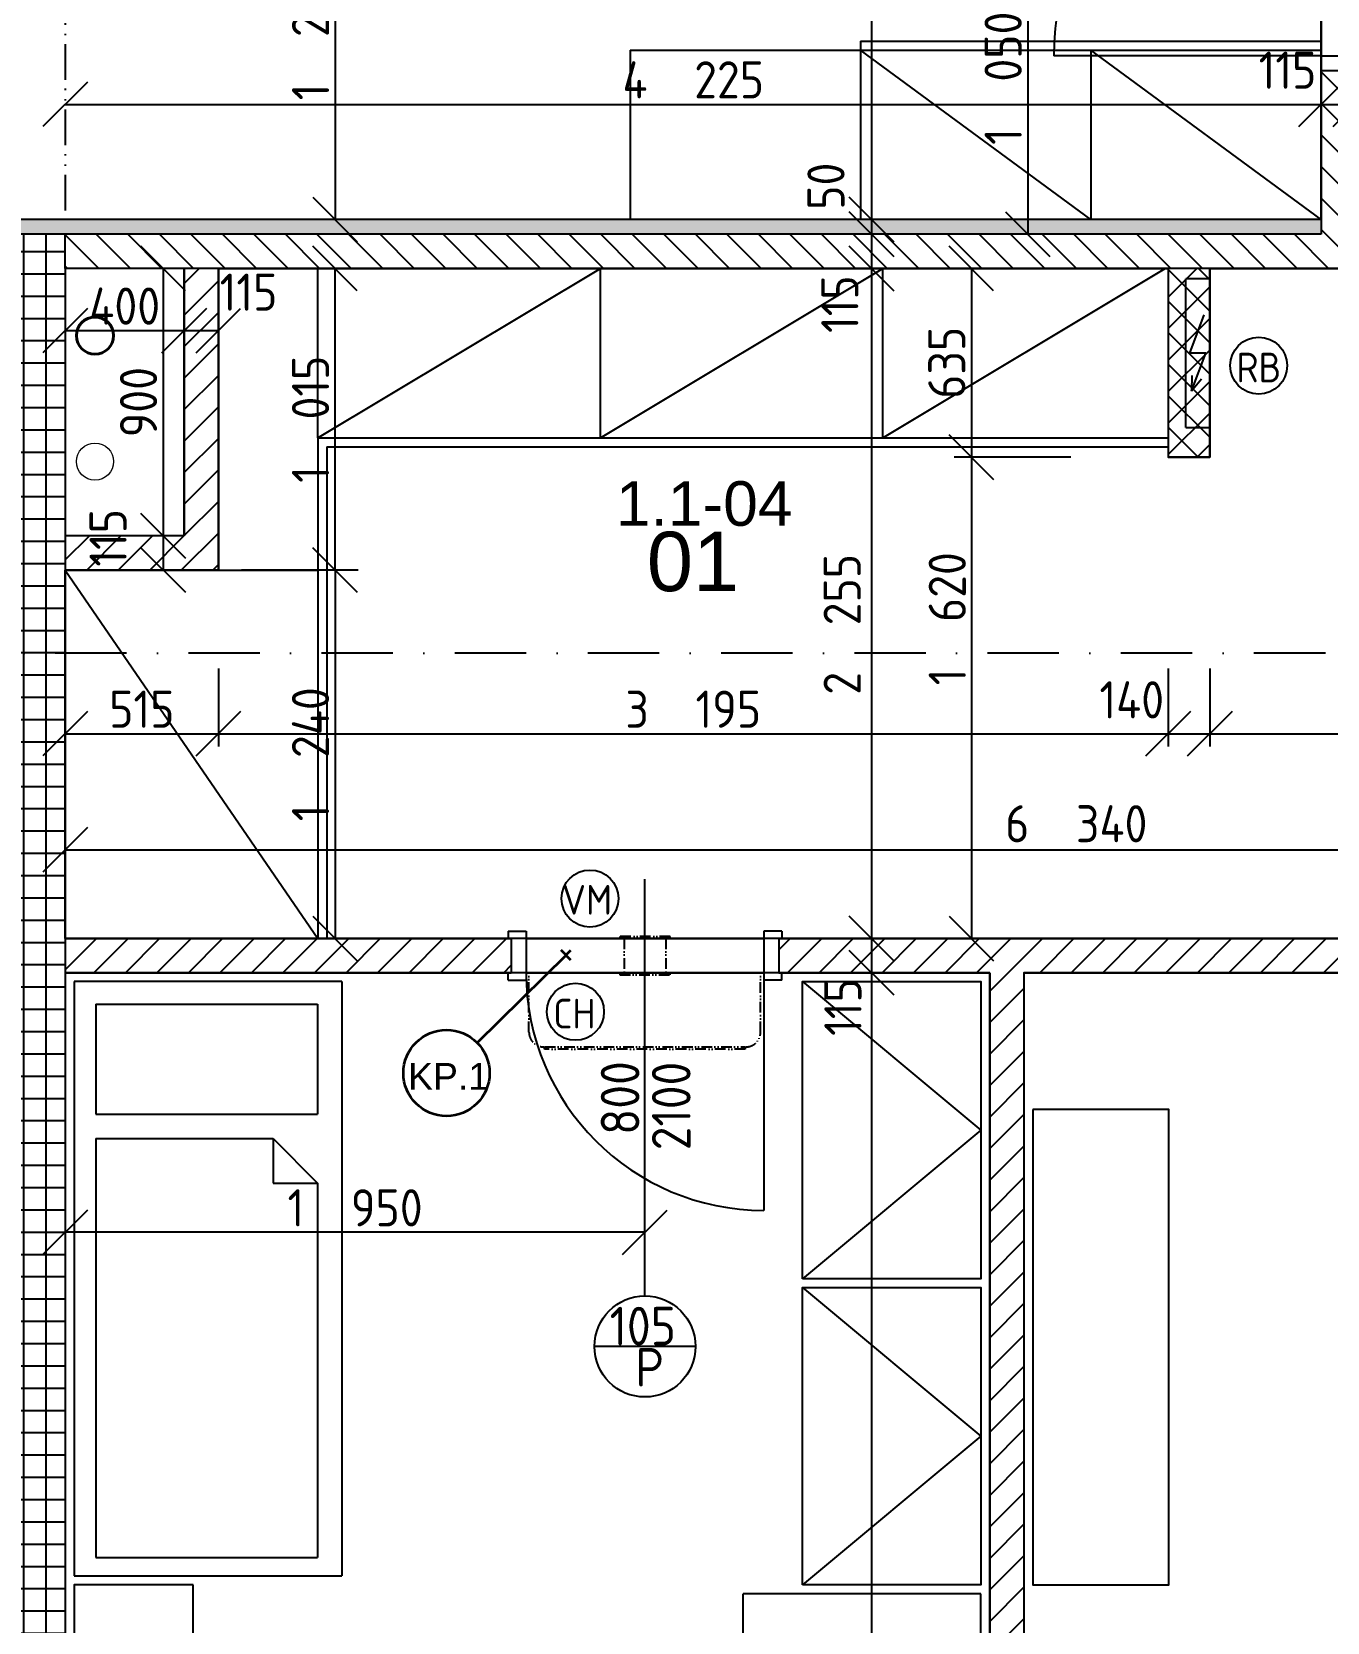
# Model space of a CAD drawing. Extents: x 4511820 to 5180432, y -1526536 to -944957.
# Drawn here: x 5014228 to 5018586, y -1341616 to -1336264 of the extents above; entities that cross this region are included whole.
import ezdxf

# ---------------------------------------------------------------- set-up
doc = ezdxf.new("R2010")
doc.units = 0
doc.header["$MEASUREMENT"] = 0
doc.linetypes.add('ACAD_ISO12W100', pattern=[22, 12, -3, 0.5, -3, 0.5, -3])
doc.linetypes.add('BODKOCIARKOVANA_3', pattern=[5.6, 3, -1.3, 0, -1.3])
doc.layers.get('0').update_dxf_attribs({"linetype": 'CONTINUOUS'})
doc.layers.get('Defpoints').update_dxf_attribs({"color": 61, "linetype": 'CONTINUOUS'})
for name, color, linetype in [('DVERE', 45, 'CONTINUOUS'), ('KÓTY', 4, 'CONTINUOUS'), ('MÚRY', 1, 'CONTINUOUS'), ('osi', 253, 'CONTINUOUS'), ('Plochy', 41, 'CONTINUOUS'), ('POPIS', 7, 'CONTINUOUS'), ('TENKÁ', 7, 'CONTINUOUS'), ('ZARIADENIE', 47, 'CONTINUOUS'), ('ZZ-chladenie', 133, 'CONTINUOUS'), ('ZZ-elektro', 221, 'CONTINUOUS'), ('zz-vetr', 52, 'CONTINUOUS'), ('ŠRAFY', 82, 'CONTINUOUS')]:
    doc.layers.add(name, color=color, linetype=linetype)
for name, color, linetype, lineweight in [('preklady', 74, 'CONTINUOUS', 35), ('zz-kanal-daždová', 136, 'CONTINUOUS', 40), ('zz-kanal-splaskova', 37, 'CONTINUOUS', 18)]:
    doc.layers.add(name, color=color, linetype=linetype, lineweight=lineweight)
doc.styles.add('ARIAL', font='arial.ttf')
doc.styles.add('STYLE1', font='isocp.shx')
doc.dimstyles.new('STANDARD-50', dxfattribs={"dimtxt": 125, "dimasz": 150, "dimexe": 10, "dimexo": 200, "dimgap": 20, "dimtad": 1, "dimdsep": 46, "dimlunit": 6, "dimtxsty": 'STYLE1', "dimblk1": 'OBLIQUE', "dimblk2": 'OBLIQUE', "dimsah": 1, "dimcen": 2.5, "dimse1": 1, "dimse2": 1, "dimadec": 0, "dimazin": 0, "dimtfac": 1, "dimtmove": 1, "dimatfit": 3, "dimldrblk": 'OBLIQUE', "dimfxl": 1, "dimtolj": 1, "dimtzin": 0, "dimarcsym": 0})
pattern_1 = [(45, (515270.5, 128041), (-53.0330086, 53.0330086), [])]

# ---------------------------------------------------------------- blocks, each defined once
blk = doc.blocks.new('SKRINA')
at = {"layer": 'ZARIADENIE'}
for p, q in [((4449069, -1324645.2), (4448469, -1324145.2)), ((4448469, -1325145.2), (4449069, -1324645.2))]:
    blk.add_line(p, q, dxfattribs=at)
blk.add_lwpolyline([(4448469, -1324145.2), (4448469, -1325145.2), (4449069, -1325145.2), (4449069, -1324145.2)], close=True, dxfattribs=at)
blk = doc.blocks.new('JEDNOPOSTEL BEZ STOL')
at = {"layer": 'ZARIADENIE', "ltscale": 0.25}
for p, q in [((4459678.1, -1322230.2), (4457678.1, -1322230.2)), ((4457678.1, -1323130.2), (4457678.1, -1322230.2)), ((4459678.1, -1322230.2), (4459678.1, -1323130.2)), ((4459678.1, -1323130.2), (4457678.1, -1323130.2))]:
    blk.add_line(p, q, dxfattribs=at)
at = {"layer": 'ZARIADENIE', "color": 76, "ltscale": 0.25}
for p, q in [((4458999.7, -1322311.3), (4457739.6, -1322311.3)), ((4457739.6, -1323056.9), (4457739.6, -1322311.3)), ((4459149.7, -1322461.3), (4458999.7, -1322311.3)), ((4458999.7, -1322461.3), (4458999.7, -1322311.3)), ((4459601.7, -1322311.3), (4459232.3, -1322311.3)), ((4459232.3, -1323056.9), (4459232.3, -1322311.3)), ((4459601.7, -1323056.9), (4459601.7, -1322311.3)), ((4459149.7, -1322461.3), (4458999.7, -1322461.3)), ((4459149.7, -1323056.9), (4459149.7, -1322461.3)), ((4459149.7, -1323056.9), (4457739.6, -1323056.9)), ((4459601.7, -1323056.9), (4459232.3, -1323056.9))]:
    blk.add_line(p, q, dxfattribs=at)
blk = doc.blocks.new('_OBLIQUE')
at = {"color": 0, "linetype": 'ByBlock'}
blk.add_line((-0.5, -0.5), (0.5, 0.5), dxfattribs=at)
blk = doc.blocks.new('*D23000')
at = {"layer": 'Defpoints', "color": 0}
for p in [(5014341, -1336270.2), (5018566, -1336508), (5018566, -1336620.2)]:
    blk.add_point(p, dxfattribs=at)
at = {"layer": 'KÓTY', "color": 0, "lineweight": -2}
blk.add_line((5014341, -1336508), (5018566, -1336508), dxfattribs=at)
at = {"layer": 'KÓTY', "color": 0, "linetype": 'ByBlock', "lineweight": -2, "xscale": 150, "yscale": 150, "zscale": 150, "rotation": 180}
blk.add_blockref('_OBLIQUE', (5014341, -1336508), dxfattribs=at)
at = {"layer": 'KÓTY', "color": 0, "linetype": 'ByBlock', "lineweight": -2, "xscale": 150, "yscale": 150, "zscale": 150}
blk.add_blockref('_OBLIQUE', (5018566, -1336508), dxfattribs=at)
at = {"layer": 'KÓTY', "color": 0, "insert": (5016453.5, -1336425.5), "char_height": 125, "attachment_point": 5, "style": 'STYLE1'}
blk.add_mtext('\\A1;4ﾠ225', dxfattribs=at)
blk = doc.blocks.new('*D23006')
at = {"layer": 'Defpoints', "color": 0}
for p in [(5014341, -1339430.2), (5016291, -1339430.2), (5014341, -1340304)]:
    blk.add_point(p, dxfattribs=at)
at = {"layer": 'KÓTY', "color": 0, "lineweight": -2}
blk.add_line((5016291, -1340304), (5014341, -1340304), dxfattribs=at)
at = {"layer": 'KÓTY', "color": 0, "linetype": 'ByBlock', "lineweight": -2, "xscale": 150, "yscale": 150, "zscale": 150, "rotation": 180}
blk.add_blockref('_OBLIQUE', (5014341, -1340304), dxfattribs=at)
at = {"layer": 'KÓTY', "color": 0, "linetype": 'ByBlock', "lineweight": -2, "xscale": 150, "yscale": 150, "zscale": 150}
blk.add_blockref('_OBLIQUE', (5016291, -1340304), dxfattribs=at)
at = {"layer": 'KÓTY', "color": 0, "insert": (5015316, -1340221.5), "char_height": 125, "attachment_point": 5, "style": 'STYLE1'}
blk.add_mtext('\\A1;1ﾠ950', dxfattribs=at)
blk = doc.blocks.new('*D23017')
at = {"layer": 'Defpoints', "color": 0}
for p in [(5014741, -1337060.2), (5014670, -1337960.2), (5014741, -1337960.2)]:
    blk.add_point(p, dxfattribs=at)
at = {"layer": 'KÓTY', "color": 0, "lineweight": -2}
blk.add_line((5014670, -1337060.2), (5014670, -1337960.2), dxfattribs=at)
at = {"layer": 'KÓTY', "color": 0, "linetype": 'ByBlock', "lineweight": -2, "xscale": 150, "yscale": 150, "zscale": 150}
for p, rotation in [((5014670, -1337060.2), 90), ((5014670, -1337960.2), 270)]:
    blk.add_blockref('_OBLIQUE', p, dxfattribs=dict(at, rotation=rotation))
at = {"layer": 'KÓTY', "color": 0, "insert": (5014587.5, -1337510.2), "char_height": 125, "attachment_point": 5, "rotation": 90, "style": 'STYLE1'}
blk.add_mtext('\\A1;900', dxfattribs=at)
blk = doc.blocks.new('*D23018')
at = {"layer": 'Defpoints', "color": 0}
for p in [(5014741, -1337960.2), (5014670, -1338075.2), (5014741, -1338075.2)]:
    blk.add_point(p, dxfattribs=at)
at = {"layer": 'KÓTY', "color": 0, "lineweight": -2}
blk.add_line((5014670, -1337960.2), (5014670, -1338075.2), dxfattribs=at)
at = {"layer": 'KÓTY', "color": 0, "linetype": 'ByBlock', "lineweight": -2, "xscale": 150, "yscale": 150, "zscale": 150}
for p, rotation in [((5014670, -1337960.2), 90), ((5014670, -1338075.2), 270)]:
    blk.add_blockref('_OBLIQUE', p, dxfattribs=dict(at, rotation=rotation))
at = {"layer": 'KÓTY', "color": 0, "insert": (5014485, -1337966.9), "char_height": 125, "attachment_point": 5, "rotation": 90, "style": 'STYLE1'}
blk.add_mtext('\\A1;115', dxfattribs=at)
blk = doc.blocks.new('*D23019')
at = {"layer": 'Defpoints', "color": 0}
for p in [(5014341, -1337060.2), (5014741, -1337060.2), (5014741, -1337269.5)]:
    blk.add_point(p, dxfattribs=at)
at = {"layer": 'KÓTY', "color": 0, "lineweight": -2}
blk.add_line((5014341, -1337269.5), (5014741, -1337269.5), dxfattribs=at)
at = {"layer": 'KÓTY', "color": 0, "linetype": 'ByBlock', "lineweight": -2, "xscale": 150, "yscale": 150, "zscale": 150, "rotation": 180}
blk.add_blockref('_OBLIQUE', (5014341, -1337269.5), dxfattribs=at)
at = {"layer": 'KÓTY', "color": 0, "linetype": 'ByBlock', "lineweight": -2, "xscale": 150, "yscale": 150, "zscale": 150}
blk.add_blockref('_OBLIQUE', (5014741, -1337269.5), dxfattribs=at)
at = {"layer": 'KÓTY', "color": 0, "insert": (5014541, -1337187), "char_height": 125, "attachment_point": 5, "style": 'STYLE1'}
blk.add_mtext('\\A1;400', dxfattribs=at)
blk = doc.blocks.new('*D23020')
at = {"layer": 'Defpoints', "color": 0}
for p in [(5014741, -1337060.2), (5014856, -1337060.2), (5014856, -1337269.5)]:
    blk.add_point(p, dxfattribs=at)
at = {"layer": 'KÓTY', "color": 0, "lineweight": -2}
blk.add_line((5014741, -1337269.5), (5014856, -1337269.5), dxfattribs=at)
at = {"layer": 'KÓTY', "color": 0, "linetype": 'ByBlock', "lineweight": -2, "xscale": 150, "yscale": 150, "zscale": 150, "rotation": 180}
blk.add_blockref('_OBLIQUE', (5014741, -1337269.5), dxfattribs=at)
at = {"layer": 'KÓTY', "color": 0, "linetype": 'ByBlock', "lineweight": -2, "xscale": 150, "yscale": 150, "zscale": 150}
blk.add_blockref('_OBLIQUE', (5014856, -1337269.5), dxfattribs=at)
at = {"layer": 'KÓTY', "color": 0, "insert": (5014957.5, -1337140), "char_height": 125, "attachment_point": 5, "style": 'STYLE1'}
blk.add_mtext('\\A1;115', dxfattribs=at)
blk = doc.blocks.new('*D23021')
at = {"layer": 'Defpoints', "color": 0}
for p in [(5014341, -1338362.7), (5014856, -1338362.7), (5014856, -1338626)]:
    blk.add_point(p, dxfattribs=at)
at = {"layer": 'KÓTY', "color": 0, "lineweight": -2}
blk.add_line((5014341, -1338626), (5014856, -1338626), dxfattribs=at)
at = {"layer": 'KÓTY', "color": 0, "linetype": 'ByBlock', "lineweight": -2, "xscale": 150, "yscale": 150, "zscale": 150, "rotation": 180}
blk.add_blockref('_OBLIQUE', (5014341, -1338626), dxfattribs=at)
at = {"layer": 'KÓTY', "color": 0, "linetype": 'ByBlock', "lineweight": -2, "xscale": 150, "yscale": 150, "zscale": 150}
blk.add_blockref('_OBLIQUE', (5014856, -1338626), dxfattribs=at)
at = {"layer": 'KÓTY', "color": 0, "insert": (5014598.5, -1338543.5), "char_height": 125, "attachment_point": 5, "style": 'STYLE1'}
blk.add_mtext('\\A1;515', dxfattribs=at)
blk = doc.blocks.new('*D23022')
at = {"layer": 'Defpoints', "color": 0}
for p in [(5018051, -1337982.7), (5014856, -1338362.7), (5018051, -1338626)]:
    blk.add_point(p, dxfattribs=at)
at = {"layer": 'KÓTY', "color": 0, "lineweight": -2}
blk.add_line((5014856, -1338626), (5018051, -1338626), dxfattribs=at)
at = {"layer": 'KÓTY', "color": 0, "linetype": 'ByBlock', "lineweight": -2, "xscale": 150, "yscale": 150, "zscale": 150, "rotation": 180}
blk.add_blockref('_OBLIQUE', (5014856, -1338626), dxfattribs=at)
at = {"layer": 'KÓTY', "color": 0, "linetype": 'ByBlock', "lineweight": -2, "xscale": 150, "yscale": 150, "zscale": 150}
blk.add_blockref('_OBLIQUE', (5018051, -1338626), dxfattribs=at)
at = {"layer": 'KÓTY', "color": 0, "insert": (5016453.5, -1338543.5), "char_height": 125, "attachment_point": 5, "style": 'STYLE1'}
blk.add_mtext('\\A1;3ﾠ195', dxfattribs=at)
blk = doc.blocks.new('*D23023')
at = {"layer": 'Defpoints', "color": 0}
for p in [(5018051, -1337982.7), (5018191, -1337982.7), (5018191, -1338626)]:
    blk.add_point(p, dxfattribs=at)
at = {"layer": 'KÓTY', "color": 0, "lineweight": -2}
blk.add_line((5018051, -1338626), (5018191, -1338626), dxfattribs=at)
at = {"layer": 'KÓTY', "color": 0, "linetype": 'ByBlock', "lineweight": -2, "xscale": 150, "yscale": 150, "zscale": 150, "rotation": 180}
blk.add_blockref('_OBLIQUE', (5018051, -1338626), dxfattribs=at)
at = {"layer": 'KÓTY', "color": 0, "linetype": 'ByBlock', "lineweight": -2, "xscale": 150, "yscale": 150, "zscale": 150}
blk.add_blockref('_OBLIQUE', (5018191, -1338626), dxfattribs=at)
at = {"layer": 'KÓTY', "color": 0, "insert": (5017928.5, -1338512), "char_height": 125, "attachment_point": 5, "style": 'STYLE1'}
blk.add_mtext('\\A1;140', dxfattribs=at)
blk = doc.blocks.new('*D23024')
at = {"layer": 'Defpoints', "color": 0}
for p in [(5018191, -1337982.7), (5020681, -1337982.7), (5020681, -1338626)]:
    blk.add_point(p, dxfattribs=at)
at = {"layer": 'KÓTY', "color": 0, "lineweight": -2}
blk.add_line((5018191, -1338626), (5020681, -1338626), dxfattribs=at)
at = {"layer": 'KÓTY', "color": 0, "linetype": 'ByBlock', "lineweight": -2, "xscale": 150, "yscale": 150, "zscale": 150, "rotation": 180}
blk.add_blockref('_OBLIQUE', (5018191, -1338626), dxfattribs=at)
at = {"layer": 'KÓTY', "color": 0, "linetype": 'ByBlock', "lineweight": -2, "xscale": 150, "yscale": 150, "zscale": 150}
blk.add_blockref('_OBLIQUE', (5020681, -1338626), dxfattribs=at)
at = {"layer": 'KÓTY', "color": 0, "insert": (5019260.5, -1338527.5), "char_height": 125, "attachment_point": 5, "style": 'STYLE1'}
blk.add_mtext('\\A1;2ﾠ490', dxfattribs=at)
blk = doc.blocks.new('*D23025')
at = {"layer": 'Defpoints', "color": 0}
for p in [(5014341, -1338626), (5020681, -1338626), (5020681, -1339016.5)]:
    blk.add_point(p, dxfattribs=at)
at = {"layer": 'KÓTY', "color": 0, "lineweight": -2}
blk.add_line((5014341, -1339016.5), (5020681, -1339016.5), dxfattribs=at)
at = {"layer": 'KÓTY', "color": 0, "linetype": 'ByBlock', "lineweight": -2, "xscale": 150, "yscale": 150, "zscale": 150, "rotation": 180}
blk.add_blockref('_OBLIQUE', (5014341, -1339016.5), dxfattribs=at)
at = {"layer": 'KÓTY', "color": 0, "linetype": 'ByBlock', "lineweight": -2, "xscale": 150, "yscale": 150, "zscale": 150}
blk.add_blockref('_OBLIQUE', (5020681, -1339016.5), dxfattribs=at)
at = {"layer": 'KÓTY', "color": 0, "insert": (5017742, -1338929), "char_height": 125, "attachment_point": 5, "style": 'STYLE1'}
blk.add_mtext('\\A1;6ﾠ340', dxfattribs=at)
blk = doc.blocks.new('*D23027')
at = {"layer": 'Defpoints', "color": 0}
for p in [(5014856, -1335645.2), (5014856, -1336895.2), (5015248.5, -1336895.2)]:
    blk.add_point(p, dxfattribs=at)
at = {"layer": 'KÓTY', "color": 0, "lineweight": -2}
blk.add_line((5015248.5, -1335645.2), (5015248.5, -1336895.2), dxfattribs=at)
at = {"layer": 'KÓTY', "color": 0, "linetype": 'ByBlock', "lineweight": -2, "xscale": 150, "yscale": 150, "zscale": 150}
for p, rotation in [((5015248.5, -1335645.2), 90), ((5015248.5, -1336895.2), 270)]:
    blk.add_blockref('_OBLIQUE', p, dxfattribs=dict(at, rotation=rotation))
at = {"layer": 'KÓTY', "color": 0, "insert": (5015166, -1336270.2), "char_height": 125, "attachment_point": 5, "rotation": 90, "style": 'STYLE1'}
blk.add_mtext('\\A1;1ﾠ250', dxfattribs=at)
blk = doc.blocks.new('*D23030')
at = {"layer": 'Defpoints', "color": 0}
for p in [(5017053.5, -1335095.2), (5017053.5, -1336895.2), (5017053.5, -1336895.2)]:
    blk.add_point(p, dxfattribs=at)
at = {"layer": 'KÓTY', "color": 0, "lineweight": -2}
blk.add_line((5017053.5, -1335095.2), (5017053.5, -1336895.2), dxfattribs=at)
at = {"layer": 'KÓTY', "color": 0, "linetype": 'ByBlock', "lineweight": -2, "xscale": 150, "yscale": 150, "zscale": 150}
for p, rotation in [((5017053.5, -1335095.2), 90), ((5017053.5, -1336895.2), 270)]:
    blk.add_blockref('_OBLIQUE', p, dxfattribs=dict(at, rotation=rotation))
at = {"layer": 'KÓTY', "color": 0, "insert": (5016971, -1335995.2), "char_height": 125, "attachment_point": 5, "rotation": 90, "style": 'STYLE1'}
blk.add_mtext('\\A1;1ﾠ800', dxfattribs=at)
blk = doc.blocks.new('*D23031')
at = {"layer": 'Defpoints', "color": 0}
for p in [(5014856, -1337060.2), (5015248.5, -1337060.2), (5014856, -1338075.2)]:
    blk.add_point(p, dxfattribs=at)
at = {"layer": 'KÓTY', "color": 0, "lineweight": -2}
blk.add_line((5015248.5, -1338075.2), (5015248.5, -1337060.2), dxfattribs=at)
at = {"layer": 'KÓTY', "color": 0, "linetype": 'ByBlock', "lineweight": -2, "xscale": 150, "yscale": 150, "zscale": 150}
for p, rotation in [((5015248.5, -1337060.2), 90), ((5015248.5, -1338075.2), 270)]:
    blk.add_blockref('_OBLIQUE', p, dxfattribs=dict(at, rotation=rotation))
at = {"layer": 'KÓTY', "color": 0, "insert": (5015166, -1337567.7), "char_height": 125, "attachment_point": 5, "rotation": 90, "style": 'STYLE1'}
blk.add_mtext('\\A1;1ﾠ015', dxfattribs=at)
blk = doc.blocks.new('*D23032')
at = {"layer": 'Defpoints', "color": 0}
for p in [(5014856, -1338075.2), (5015091, -1339315.2), (5015248.5, -1339315.2)]:
    blk.add_point(p, dxfattribs=at)
at = {"layer": 'KÓTY', "color": 0, "lineweight": -2}
blk.add_line((5015248.5, -1338075.2), (5015248.5, -1339315.2), dxfattribs=at)
at = {"layer": 'KÓTY', "color": 0, "linetype": 'ByBlock', "lineweight": -2, "xscale": 150, "yscale": 150, "zscale": 150}
for p, rotation in [((5015248.5, -1338075.2), 90), ((5015248.5, -1339315.2), 270)]:
    blk.add_blockref('_OBLIQUE', p, dxfattribs=dict(at, rotation=rotation))
at = {"layer": 'KÓTY', "color": 0, "insert": (5015166, -1338695.2), "char_height": 125, "attachment_point": 5, "rotation": 90, "style": 'STYLE1'}
blk.add_mtext('\\A1;1ﾠ240', dxfattribs=at)
blk = doc.blocks.new('*D23033')
at = {"layer": 'Defpoints', "color": 0}
for p in [(5018121, -1337060.2), (5017053.5, -1339315.2), (5018108.5, -1339315.2)]:
    blk.add_point(p, dxfattribs=at)
at = {"layer": 'KÓTY', "color": 0, "lineweight": -2}
blk.add_line((5017053.5, -1337060.2), (5017053.5, -1339315.2), dxfattribs=at)
at = {"layer": 'KÓTY', "color": 0, "linetype": 'ByBlock', "lineweight": -2, "xscale": 150, "yscale": 150, "zscale": 150}
for p, rotation in [((5017053.5, -1337060.2), 90), ((5017053.5, -1339315.2), 270)]:
    blk.add_blockref('_OBLIQUE', p, dxfattribs=dict(at, rotation=rotation))
at = {"layer": 'KÓTY', "color": 0, "insert": (5016954.5, -1338258), "char_height": 125, "attachment_point": 5, "rotation": 90, "style": 'STYLE1'}
blk.add_mtext('\\A1;2ﾠ255', dxfattribs=at)
blk = doc.blocks.new('*D23042')
at = {"layer": 'Defpoints', "color": 0}
for p in [(5018051, -1337060.2), (5017389, -1337695.2), (5018051, -1337695.2)]:
    blk.add_point(p, dxfattribs=at)
at = {"layer": 'KÓTY', "color": 0, "lineweight": -2}
blk.add_line((5017389, -1337060.2), (5017389, -1337695.2), dxfattribs=at)
at = {"layer": 'KÓTY', "color": 0, "linetype": 'ByBlock', "lineweight": -2, "xscale": 150, "yscale": 150, "zscale": 150}
for p, rotation in [((5017389, -1337060.2), 90), ((5017389, -1337695.2), 270)]:
    blk.add_blockref('_OBLIQUE', p, dxfattribs=dict(at, rotation=rotation))
at = {"layer": 'KÓTY', "color": 0, "insert": (5017306.5, -1337377.7), "char_height": 125, "attachment_point": 5, "rotation": 90, "style": 'STYLE1'}
blk.add_mtext('\\A1;635', dxfattribs=at)
blk = doc.blocks.new('*D23043')
at = {"layer": 'Defpoints', "color": 0}
for p in [(5018051, -1337695.2), (5017389, -1339315.2), (5017866, -1339315.2)]:
    blk.add_point(p, dxfattribs=at)
at = {"layer": 'KÓTY', "color": 0, "lineweight": -2}
blk.add_line((5017389, -1337695.2), (5017389, -1339315.2), dxfattribs=at)
at = {"layer": 'KÓTY', "color": 0, "linetype": 'ByBlock', "lineweight": -2, "xscale": 150, "yscale": 150, "zscale": 150}
for p, rotation in [((5017389, -1337695.2), 90), ((5017389, -1339315.2), 270)]:
    blk.add_blockref('_OBLIQUE', p, dxfattribs=dict(at, rotation=rotation))
at = {"layer": 'KÓTY', "color": 0, "insert": (5017308, -1338239), "char_height": 125, "attachment_point": 5, "rotation": 90, "style": 'STYLE1'}
blk.add_mtext('\\A1;1ﾠ620', dxfattribs=at)
blk = doc.blocks.new('*D23044')
at = {"layer": 'Defpoints', "color": 0}
for p in [(5017053.5, -1339315.2), (5017053.5, -1339430.2), (5017053.5, -1339430.2)]:
    blk.add_point(p, dxfattribs=at)
at = {"layer": 'KÓTY', "color": 0, "lineweight": -2}
blk.add_line((5017053.5, -1339315.2), (5017053.5, -1339430.2), dxfattribs=at)
at = {"layer": 'KÓTY', "color": 0, "linetype": 'ByBlock', "lineweight": -2, "xscale": 150, "yscale": 150, "zscale": 150}
for p, rotation in [((5017053.5, -1339315.2), 90), ((5017053.5, -1339430.2), 270)]:
    blk.add_blockref('_OBLIQUE', p, dxfattribs=dict(at, rotation=rotation))
at = {"layer": 'KÓTY', "color": 0, "insert": (5016957, -1339546), "char_height": 125, "attachment_point": 5, "rotation": 90, "style": 'STYLE1'}
blk.add_mtext('\\A1;115', dxfattribs=at)
blk = doc.blocks.new('*D23045')
at = {"layer": 'Defpoints', "color": 0}
for p in [(5017451, -1339430.2), (5017053.5, -1344815.2), (5017451, -1344815.2)]:
    blk.add_point(p, dxfattribs=at)
at = {"layer": 'KÓTY', "color": 0, "lineweight": -2}
blk.add_line((5017053.5, -1339430.2), (5017053.5, -1344815.2), dxfattribs=at)
at = {"layer": 'KÓTY', "color": 0, "linetype": 'ByBlock', "lineweight": -2, "xscale": 150, "yscale": 150, "zscale": 150}
for p, rotation in [((5017053.5, -1339430.2), 90), ((5017053.5, -1344815.2), 270)]:
    blk.add_blockref('_OBLIQUE', p, dxfattribs=dict(at, rotation=rotation))
at = {"layer": 'KÓTY', "color": 0, "insert": (5016971, -1342122.7), "char_height": 125, "attachment_point": 5, "rotation": 90, "style": 'STYLE1'}
blk.add_mtext('\\A1;5ﾠ385', dxfattribs=at)
blk = doc.blocks.new('*D23048')
at = {"layer": 'Defpoints', "color": 0}
for p in [(5017053.5, -1336895.2), (5017053.5, -1336945.2), (5017053.5, -1336945.2)]:
    blk.add_point(p, dxfattribs=at)
at = {"layer": 'KÓTY', "color": 0, "lineweight": -2}
blk.add_line((5017053.5, -1336895.2), (5017053.5, -1336945.2), dxfattribs=at)
at = {"layer": 'KÓTY', "color": 0, "linetype": 'ByBlock', "lineweight": -2, "xscale": 150, "yscale": 150, "zscale": 150}
for p, rotation in [((5017053.5, -1336895.2), 90), ((5017053.5, -1336945.2), 270)]:
    blk.add_blockref('_OBLIQUE', p, dxfattribs=dict(at, rotation=rotation))
at = {"layer": 'KÓTY', "color": 0, "insert": (5016900, -1336783.5), "char_height": 125, "attachment_point": 5, "rotation": 90, "style": 'STYLE1'}
blk.add_mtext('\\A1;50', dxfattribs=at)
blk = doc.blocks.new('*D23049')
at = {"layer": 'Defpoints', "color": 0}
for p in [(5017053.5, -1336945.2), (5017053.5, -1337060.2), (5017053.5, -1337060.2)]:
    blk.add_point(p, dxfattribs=at)
at = {"layer": 'KÓTY', "color": 0, "lineweight": -2}
blk.add_line((5017053.5, -1336945.2), (5017053.5, -1337060.2), dxfattribs=at)
at = {"layer": 'KÓTY', "color": 0, "linetype": 'ByBlock', "lineweight": -2, "xscale": 150, "yscale": 150, "zscale": 150}
for p, rotation in [((5017053.5, -1336945.2), 90), ((5017053.5, -1337060.2), 270)]:
    blk.add_blockref('_OBLIQUE', p, dxfattribs=dict(at, rotation=rotation))
at = {"layer": 'KÓTY', "color": 0, "insert": (5016946.5, -1337180.5), "char_height": 125, "attachment_point": 5, "rotation": 90, "style": 'STYLE1'}
blk.add_mtext('\\A1;115', dxfattribs=at)
blk = doc.blocks.new('chlj3')
at = {"layer": 'ZZ-chladenie', "linetype": 'ACAD_ISO12W100', "ltscale": 3}
for p, q in [((5005195.8, -1151691.8), (5005395.8, -1151691.8)), ((5005195.8, -1152470.8), (5005395.8, -1152470.8))]:
    blk.add_line(p, q, dxfattribs=at)
blk.add_lwpolyline([(5005145.8, -1152419.2), (5005138.4, -1152419.2), (5005138.4, -1151744.5), (5005145.8, -1151744.5)], close=True, dxfattribs=at)
for centre, start, end in [((5005195.8, -1151741.8), 90, 180), ((5005195.8, -1152420.8), 180, 270)]:
    blk.add_arc(centre, 50, start, end, dxfattribs=at)
blk = doc.blocks.new('*D23376')
at = {"layer": 'Defpoints', "color": 0}
for p in [(5018566, -1336508), (5018681, -1336508), (5018681, -1336508)]:
    blk.add_point(p, dxfattribs=at)
at = {"layer": 'KÓTY', "color": 0, "lineweight": -2}
blk.add_line((5018566, -1336508), (5018681, -1336508), dxfattribs=at)
at = {"layer": 'KÓTY', "color": 0, "linetype": 'ByBlock', "lineweight": -2, "xscale": 150, "yscale": 150, "zscale": 150, "rotation": 180}
blk.add_blockref('_OBLIQUE', (5018566, -1336508), dxfattribs=at)
at = {"layer": 'KÓTY', "color": 0, "linetype": 'ByBlock', "lineweight": -2, "xscale": 150, "yscale": 150, "zscale": 150}
blk.add_blockref('_OBLIQUE', (5018681, -1336508), dxfattribs=at)
at = {"layer": 'KÓTY', "color": 0, "insert": (5018452.5, -1336393), "char_height": 125, "attachment_point": 5, "style": 'STYLE1'}
blk.add_mtext('\\A1;115', dxfattribs=at)
blk = doc.blocks.new('*D31558')
at = {"layer": 'Defpoints', "color": 0}
for p in [(5017786.6, -1335895.2), (5017578.5, -1336945.2), (5017786.6, -1336945.2)]:
    blk.add_point(p, dxfattribs=at)
at = {"layer": 'KÓTY', "color": 0, "lineweight": -2}
blk.add_line((5017578.5, -1335895.2), (5017578.5, -1336945.2), dxfattribs=at)
at = {"layer": 'KÓTY', "color": 0, "linetype": 'ByBlock', "lineweight": -2, "xscale": 150, "yscale": 150, "zscale": 150}
for p, rotation in [((5017578.5, -1335895.2), 90), ((5017578.5, -1336945.2), 270)]:
    blk.add_blockref('_OBLIQUE', p, dxfattribs=dict(at, rotation=rotation))
at = {"layer": 'KÓTY', "color": 0, "insert": (5017496, -1336420.2), "char_height": 125, "attachment_point": 5, "rotation": 90, "style": 'STYLE1'}
blk.add_mtext('\\A1;1ﾠ050', dxfattribs=at)

msp = doc.modelspace()

# ---------------------------------------------------------------- hatches: boundary and pattern name
at = {"layer": 'ŠRAFY', "ltscale": 0.25}
h = msp.add_hatch(dxfattribs=at)
h.set_pattern_fill('ANSI31', color=256, scale=600, angle=90, style=0)
h.set_pattern_definition([(135, (-2976355.03, 23031.926), (-53.0330086, -53.0330086), [])])
h.paths.add_polyline_path([(5018566, -1336945.191), (5014341, -1336945.191), (5014341, -1337060.191), (5014741, -1337060.191), (5014856, -1337060.191), (5018051, -1337060.191), (5018166, -1337060.191), (5018841, -1337060.191), (5018841, -1336945.191), (5018681, -1336945.191), (5018681, -1336395.191), (5018566, -1336395.191), (5018566, -1336895.191)])
at = {"layer": 'ŠRAFY'}
h = msp.add_hatch(dxfattribs=at)
h.set_pattern_fill('DOTS', color=256, scale=250)
h.set_pattern_definition([(0, (0, -175781), (7.8125, 15.625), [0, -15.625])])
h.paths.add_polyline_path([(5014341, -1336945.191), (5018566, -1336945.191), (5018566, -1336895.191), (5014341, -1336895.191), (5014041, -1336895.191), (5014041, -1336945.191)])
at = {"layer": 'ŠRAFY', "ltscale": 0.25}
h = msp.add_hatch(dxfattribs=at)
h.set_pattern_fill('ANSI37', color=256, scale=600, angle=45)
h.set_pattern_definition([(90, (-3307273.674, 493071.734), (-75, 1e-14), []), (180, (-3307273.674, 493071.734), (-1e-14, -75), [])])
h.paths.add_polyline_path([(5014041, -1336945.191), (5014041, -1339630.191), (5014041, -1344815.191), (5014341, -1344815.191), (5014341, -1339430.191), (5014341, -1339315.191), (5014341, -1338075.191), (5014341, -1337960.191), (5014341, -1337060.191), (5014341, -1336945.191)])
h = msp.add_hatch(dxfattribs=at)
h.set_pattern_fill('ANSI31', color=256, scale=600, style=0)
h.set_pattern_definition(pattern_1)
h.paths.add_polyline_path([(5014741, -1337060.191), (5014741, -1337960.191), (5014341, -1337960.191), (5014341, -1338075.191), (5014856, -1338075.191), (5014856, -1337060.191)])
h = msp.add_hatch(dxfattribs=at)
h.set_pattern_fill('ANSI37', color=256, scale=600, style=0)
h.set_pattern_definition([(45, (-3027222.4, 280820.68), (-53.0330086, 53.0330086), []), (135, (-3027222.4, 280820.68), (-53.0330086, -53.0330086), [])])
h.paths.add_polyline_path([(5018051, -1337695.191), (5018191, -1337695.191), (5018191, -1337060.191), (5018051, -1337060.191), (5018051, -1337630.191), (5018051, -1337660.191)])
h = msp.add_hatch(dxfattribs=at)
h.set_pattern_fill('ANSI31', color=256, scale=600, style=0)
h.set_pattern_definition(pattern_1)
h.paths.add_polyline_path([(5014341, -1339315.191), (5014341, -1339430.191), (5015831, -1339430.191), (5015841, -1339430.191), (5015841, -1339315.191), (5015831, -1339315.191)])
h = msp.add_hatch(dxfattribs=at)
h.set_pattern_fill('ANSI31', color=256, scale=600, style=0)
h.set_pattern_definition(pattern_1)
h.paths.add_polyline_path([(5017566, -1344815.191), (5017566, -1339430.191), (5018991, -1339430.191), (5018991, -1339315.191), (5016741, -1339315.191), (5016741, -1339430.191), (5017451, -1339430.191), (5017451, -1344815.191)])

# ---------------------------------------------------------------- linework, layer by layer
at = {"layer": 'DVERE'}
for q in [(5018566, -1335445.191), (5017666, -1336345.191)]:
    msp.add_line((5018566, -1336345.191), q, dxfattribs=at)
at = {"layer": 'DVERE', "ltscale": 0.25}
for p, q in [((5016291, -1340518.191), (5016291, -1339115.535)), ((5015831, -1339290.191), (5015891, -1339290.191)), ((5015831, -1339290.191), (5015831, -1339315.191)), ((5015891, -1339290.191), (5015891, -1339455.191)), ((5015891, -1339315.191), (5016691, -1339315.191)), ((5016691, -1339290.191), (5016691, -1339455.191)), ((5016751, -1339290.191), (5016691, -1339290.191)), ((5016751, -1339290.191), (5016751, -1339315.191)), ((5015831, -1339455.191), (5015831, -1339430.191)), ((5015891, -1339430.191), (5016691, -1339430.191)), ((5016691, -1339430.191), (5016691, -1340230.191)), ((5016751, -1339455.191), (5016751, -1339430.191)), ((5015831, -1339455.191), (5015891, -1339455.191)), ((5016751, -1339455.191), (5016691, -1339455.191)), ((5016461, -1340688.191), (5016121, -1340688.191))]:
    msp.add_line(p, q, dxfattribs=at)
msp.add_circle((5016291, -1340688.191), 170, dxfattribs=at)
at = {"layer": 'DVERE'}
msp.add_arc((5018566, -1336345.191), 900, 90, 180, dxfattribs=at)
at = {"layer": 'DVERE', "ltscale": 0.25}
msp.add_arc((5016691, -1339430.191), 800, 180, 270, dxfattribs=at)
at = {"layer": 'KÓTY'}
for p, q in [((5017724, -1337695.191), (5017331.5, -1337695.191)), ((5015326.5, -1338075.191), (5014934, -1338075.191)), ((5014856, -1338406.191), (5014856, -1338669.5)), ((5018051, -1338406.191), (5018051, -1338669.5)), ((5018191, -1338406.191), (5018191, -1338669.5))]:
    msp.add_line(p, q, dxfattribs=at)
at = {"layer": 'MÚRY'}
for p, q in [((5018566, -1336895.191), (5018566, -1336345.191)), ((5018566, -1336345.191), (5018681, -1336345.191)), ((5018566, -1336895.191), (5014041, -1336895.191)), ((5018051, -1337060.191), (5018051, -1337695.191)), ((5018191, -1337060.191), (5018191, -1337695.191)), ((5018191, -1337695.191), (5018051, -1337695.191)), ((5014341, -1338075.191), (5014341, -1339315.191)), ((5014856, -1338075.191), (5014341, -1338075.191)), ((5014341, -1339315.191), (5015841, -1339315.191)), ((5016741, -1339315.191), (5018991, -1339315.191)), ((5014341, -1339430.191), (5014341, -1344815.191)), ((5014341, -1339430.191), (5015841, -1339430.191)), ((5016741, -1339430.191), (5017451, -1339430.191)), ((5017451, -1339430.191), (5017451, -1344815.191)), ((5017566, -1339430.191), (5017566, -1344815.191)), ((5017566, -1339430.191), (5018991, -1339430.191))]:
    msp.add_line(p, q, dxfattribs=at)
at = {"layer": 'MÚRY', "ltscale": 0.25}
for p, q in [((5014341, -1337060.191), (5014341, -1337960.191)), ((5014741, -1337060.191), (5014341, -1337060.191)), ((5014741, -1337960.191), (5014741, -1337060.191)), ((5014741, -1337060.191), (5014741, -1337960.191)), ((5014856, -1337060.191), (5014856, -1338075.191)), ((5018051, -1337060.191), (5014856, -1337060.191)), ((5018891, -1337060.191), (5018191, -1337060.191)), ((5014741, -1337960.191), (5014341, -1337960.191)), ((5014741, -1337960.191), (5014341, -1337960.191)), ((5015841, -1339315.191), (5015841, -1339430.191)), ((5016741, -1339315.191), (5016741, -1339430.191))]:
    msp.add_line(p, q, dxfattribs=at)
at = {"layer": 'osi', "linetype": 'BODKOCIARKOVANA_3', "ltscale": 80}
msp.add_line((5041881, -1338355.191), (4978211, -1338355.191), dxfattribs=at)
at = {"layer": 'Plochy'}
for points in [[(5014041, -1336895.191), (5014041, -1335645.191), (5014856, -1335645.191), (5014856, -1335095.191), (5018566, -1335095.191), (5018566, -1336895.191)], [(5014341, -1339315.191), (5014341, -1338075.191), (5014856, -1338075.191), (5014856, -1337060.191), (5018051, -1337060.191), (5018051, -1337695.191), (5018191, -1337695.191), (5018191, -1337060.191), (5020681, -1337060.191), (5020681, -1337695.191), (5020981, -1337695.191), (5020981, -1339315.191)], [(5017451, -1339430.191), (5014341, -1339430.191), (5014341, -1344815.191), (5017451, -1344815.191)], [(5020681, -1339430.191), (5017566, -1339430.191), (5017566, -1344815.191), (5020681, -1344815.191)]]:
    msp.add_lwpolyline(points, close=True, dxfattribs=at)
at = {"layer": 'preklady'}
for p, q in [((5016025.5, -1339371.5), (5015726.678, -1339666.127)), ((5016008.882, -1339388.116), (5016042.116, -1339354.882)), ((5016042.117, -1339388.117), (5016008.883, -1339354.883))]:
    msp.add_line(p, q, dxfattribs=at)
at = {"layer": 'preklady', "ltscale": 0.25}
msp.add_circle((5015623.425, -1339767.93), 145, dxfattribs=at)
at = {"layer": 'TENKÁ', "linetype": 'ACAD_ISO12W100', "ltscale": 10}
msp.add_line((5014341, -1335645.191), (5014341, -1336895.191), dxfattribs=at)
at = {"layer": 'TENKÁ'}
for p, q in [((5018681, -1336395.191), (5018566, -1336395.191)), ((5018566, -1336895.191), (5018566, -1336945.191)), ((5018566, -1336945.191), (5014041, -1336945.191)), ((5014341, -1337060.191), (5014341, -1336945.191)), ((5014856, -1337060.191), (5014741, -1337060.191)), ((5018191, -1337060.191), (5018051, -1337060.191)), ((5014341, -1337960.191), (5014341, -1338075.191)), ((5014341, -1339315.191), (5014341, -1339430.191))]:
    msp.add_line(p, q, dxfattribs=at)
at = {"layer": 'ZARIADENIE'}
for p, q in [((5016241, -1336325.191), (5018566, -1336325.191)), ((5016241, -1336325.191), (5016241, -1336895.191)), ((5017016, -1336295.191), (5018566, -1336295.191)), ((5017016, -1336295.191), (5017016, -1336895.191)), ((5017791, -1336895.191), (5017016, -1336325.191)), ((5018566, -1336895.191), (5017791, -1336325.191)), ((5017791, -1336325.191), (5017791, -1336895.191)), ((5015191, -1337630.191), (5015191, -1337060.191)), ((5015191, -1337630.191), (5016141, -1337060.191)), ((5016141, -1337630.191), (5016141, -1337060.191)), ((5016141, -1337630.191), (5017091, -1337060.191)), ((5017091, -1337630.191), (5017091, -1337060.191)), ((5017091, -1337630.191), (5018041, -1337060.191)), ((5015191, -1337630.191), (5015191, -1339315.191)), ((5015191, -1337630.191), (5018051, -1337630.191)), ((5015221, -1337660.191), (5015221, -1339315.191)), ((5015221, -1337660.191), (5018051, -1337660.191)), ((5014341, -1338075.191), (5015191, -1339315.191)), ((5014856, -1338075.191), (5015191, -1338075.191))]:
    msp.add_line(p, q, dxfattribs=at)
at = {"layer": 'ZARIADENIE', "color": 45, "ltscale": 0.25}
for p, q in [((5017421, -1341520.191), (5016621, -1341520.191)), ((5016621, -1343920.191), (5016621, -1341520.191)), ((5017421, -1343920.191), (5017421, -1341520.191))]:
    msp.add_line(p, q, dxfattribs=at)
msp.add_lwpolyline([(5017596, -1339890.191), (5017596, -1341490.191), (5018053.767, -1341490.191), (5018053.767, -1339890.191)], close=True, dxfattribs=at)
at = {"layer": 'ZARIADENIE'}
msp.add_lwpolyline([(5014771, -1341490.191), (5014371, -1341490.191), (5014371, -1341890.191), (5014771, -1341890.191)], close=True, dxfattribs=at)
at = {"layer": 'ZZ-chladenie'}
msp.add_circle((5016057.198, -1339561.704), 96, dxfattribs=at)
at = {"layer": 'ZZ-elektro'}
for p, q in [((5018111, -1337595.191), (5018111, -1337095.191)), ((5018191, -1337095.191), (5018111, -1337095.191)), ((5018124.17, -1337345.191), (5018172.454, -1337216.698)), ((5018177.883, -1337345.191), (5018124.17, -1337345.191)), ((5018129.599, -1337473.685), (5018177.883, -1337345.191)), ((5018130.922, -1337420.378), (5018129.599, -1337473.685)), ((5018163.708, -1337432.698), (5018129.599, -1337473.685)), ((5018111, -1337595.191), (5018191, -1337595.191))]:
    msp.add_line(p, q, dxfattribs=at)
msp.add_circle((5018355.568, -1337387.277), 96, dxfattribs=at)
at = {"layer": 'zz-kanal-daždová'}
msp.add_circle((5014441, -1337286.191), 62.5, dxfattribs=at)
at = {"layer": 'zz-kanal-splaskova'}
msp.add_circle((5014441, -1337710.191), 62.5, dxfattribs=at)
at = {"layer": 'zz-vetr', "linetype": 'ACAD_ISO12W100', "lineweight": -2, "ltscale": 3}
for p, q in [((5016221, -1339315.191), (5016221, -1339430.191)), ((5016361, -1339315.191), (5016361, -1339430.191))]:
    msp.add_line(p, q, dxfattribs=at)
for points in [[(5016376, -1339315.191), (5016376, -1339308.191), (5016206, -1339308.191), (5016206, -1339315.191)], [(5016376, -1339437.191), (5016376, -1339430.191), (5016206, -1339430.191), (5016206, -1339437.191)]]:
    msp.add_lwpolyline(points, close=True, dxfattribs=at)
at = {"layer": 'zz-vetr'}
msp.add_circle((5016106.126, -1339180.847), 96, dxfattribs=at)

# ---------------------------------------------------------------- block references
at = {"layer": 'Plochy', "color": 2, "xscale": -1, "rotation": 270}
msp.add_blockref('JEDNOPOSTEL BEZ STOL', (6337501.191, -5799138.26), dxfattribs=at)
at = {"layer": 'ZARIADENIE', "color": 2, "xscale": -1, "rotation": 180}
for p in [(568352, -2664605.383), (568352, -2665635.383)]:
    msp.add_blockref('SKRINA', p, dxfattribs=at)
at = {"layer": 'ZZ-chladenie', "rotation": 90}
msp.add_blockref('chlj3', (3864209.119, -6344826.012), dxfattribs=at)

# ---------------------------------------------------------------- texts
at = {"layer": 'DVERE', "style": 'STYLE1'}
for s, p in [('105', (5016171.97, -1340684.691)), ('P', (5016258.97, -1340823.328))]:
    msp.add_text(s, height=130, dxfattribs=at).set_placement(p)
at = {"layer": 'POPIS', "lineweight": 40, "ltscale": 0.25, "style": 'ARIAL'}
for s, height, p in [('1.1-04', 150, (5016193.269, -1337926.27)), ('01', 200, (5016297.311, -1338146.27))]:
    msp.add_text(s, height=height, dxfattribs=at).set_placement(p)
at = {"layer": 'preklady', "linetype": 'Continuous', "lineweight": 20, "style": 'ARIAL'}
msp.add_text('KP.1', height=90, dxfattribs=at).set_placement((5015494.161, -1339824.187))
at = {"layer": 'TENKÁ', "linetype": 'Continuous', "style": 'STYLE1'}
for s, p in [('800', (5016272.417, -1339976.235)), ('2100', (5016444.524, -1340028.009))]:
    msp.add_text(s, height=130, rotation=90, dxfattribs=at).set_placement(p)
at = {"layer": 'ZZ-chladenie', "style": 'STYLE1'}
msp.add_text('CH', height=100, dxfattribs=at).set_placement((5015982.57, -1339617.904))
at = {"layer": 'ZZ-elektro', "style": 'STYLE1'}
msp.add_text('RB', height=100, dxfattribs=at).set_placement((5018280.94, -1337443.476))
at = {"layer": 'zz-vetr', "style": 'STYLE1'}
msp.add_text('VM', height=100, dxfattribs=at).set_placement((5016011.819, -1339234.86))

# ---------------------------------------------------------------- dimensions: what is measured, and where the dimension line sits
at = {"layer": 'KÓTY'}
for base, p1, p2, picture, middle in [((5017053.5, -1336895.191), (5017053.5, -1335095.191), (5017053.5, -1336895.191), '*D23030', (5016970.957, -1335995.191)), ((5015248.5, -1336895.191), (5014856, -1335645.191), (5014856, -1336895.191), '*D23027', (5015165.957, -1336270.191)), ((5014670, -1337960.191), (5014741, -1337060.191), (5014741, -1337960.191), '*D23017', (5014587.5, -1337510.191)), ((5015248.5, -1337060.191), (5014856, -1338075.191), (5014856, -1337060.191), '*D23031', (5015165.957, -1337567.691)), ((5017389, -1337695.191), (5018051, -1337060.191), (5018051, -1337695.191), '*D23042', (5017306.5, -1337377.691)), ((5014670, -1338075.191), (5014741, -1337960.191), (5014741, -1338075.191), '*D23018', (5014485, -1337966.941)), ((5015248.5, -1339315.191), (5014856, -1338075.191), (5015091, -1339315.191), '*D23032', (5015165.957, -1338695.191)), ((5017053.5, -1344815.191), (5017451, -1339430.191), (5017451, -1344815.191), '*D23045', (5016970.957, -1342122.691))]:
    dim = msp.add_linear_dim(base=base, p1=p1, p2=p2, angle=90, dimstyle='STANDARD-50', dxfattribs=at)
    dim.commit()
    dim.dimension.update_dxf_attribs({"geometry": picture, "text_midpoint": middle})
dim = msp.add_linear_dim(base=(5017578.5, -1336945.191), p1=(5017786.577, -1335895.191), p2=(5017786.577, -1336945.191), angle=90, dimstyle='STANDARD-50', override={"dimtxsty": 'STYLE1', "dimldrblk": 'OBLIQUE'}, dxfattribs=at)
dim.commit()
dim.dimension.update_dxf_attribs({"geometry": '*D31558', "text_midpoint": (5017495.957, -1336420.191)})
for base, p1, p2, picture, middle in [((5018566, -1336508), (5014341, -1336270.191), (5018566, -1336620.191), '*D23000', (5016453.5, -1336425.457)), ((5014741, -1337269.5), (5014341, -1337060.191), (5014741, -1337060.191), '*D23019', (5014541, -1337187)), ((5018051, -1338626), (5014856, -1338362.691), (5018051, -1337982.691), '*D23022', (5016453.5, -1338543.457)), ((5014856, -1338626), (5014341, -1338362.691), (5014856, -1338362.691), '*D23021', (5014598.5, -1338543.5)), ((5014341, -1340304), (5016291, -1339430.191), (5014341, -1339430.191), '*D23006', (5015316, -1340221.457))]:
    dim = msp.add_linear_dim(base=base, p1=p1, p2=p2, dimstyle='STANDARD-50', dxfattribs=at)
    dim.commit()
    dim.dimension.update_dxf_attribs({"geometry": picture, "text_midpoint": middle})
dim = msp.add_linear_dim(base=(5018681, -1336508), p1=(5018566, -1336508), p2=(5018681, -1336508), dimstyle='STANDARD-50', override={"dimtxsty": 'STYLE1', "dimldrblk": 'OBLIQUE'}, dxfattribs=at)
dim.commit()
dim.dimension.update_dxf_attribs({"geometry": '*D23376', "text_midpoint": (5018452.5, -1336475.5), "dimtype": 160})
for base, p1, p2, picture, middle in [((5017053.5, -1336945.191), (5017053.5, -1336895.191), (5017053.5, -1336945.191), '*D23048', (5016982.5, -1336783.5)), ((5017053.5, -1337060.191), (5017053.5, -1336945.191), (5017053.5, -1337060.191), '*D23049', (5017029, -1337180.5)), ((5017053.5, -1339315.191), (5018121, -1337060.191), (5018108.5, -1339315.191), '*D23033', (5017037, -1338258)), ((5017389, -1339315.191), (5018051, -1337695.191), (5017866, -1339315.191), '*D23043', (5017390.5, -1338239)), ((5017053.5, -1339430.191), (5017053.5, -1339315.191), (5017053.5, -1339430.191), '*D23044', (5017039.5, -1339546))]:
    dim = msp.add_linear_dim(base=base, p1=p1, p2=p2, angle=90, dimstyle='STANDARD-50', dxfattribs=at)
    dim.commit()
    dim.dimension.update_dxf_attribs({"geometry": picture, "text_midpoint": middle, "dimtype": 160})
for base, p1, p2, picture, middle in [((5014856, -1337269.5), (5014741, -1337060.191), (5014856, -1337060.191), '*D23020', (5014957.5, -1337222.5)), ((5018191, -1338626), (5018051, -1337982.691), (5018191, -1337982.691), '*D23023', (5017928.5, -1338594.5)), ((5020681, -1338626), (5018191, -1337982.691), (5020681, -1337982.691), '*D23024', (5019260.5, -1338610)), ((5020681, -1339016.5), (5014341, -1338626), (5020681, -1338626), '*D23025', (5017742, -1339011.5))]:
    dim = msp.add_linear_dim(base=base, p1=p1, p2=p2, dimstyle='STANDARD-50', dxfattribs=at)
    dim.commit()
    dim.dimension.update_dxf_attribs({"geometry": picture, "text_midpoint": middle, "dimtype": 160})

doc.saveas('drawing.dxf')
